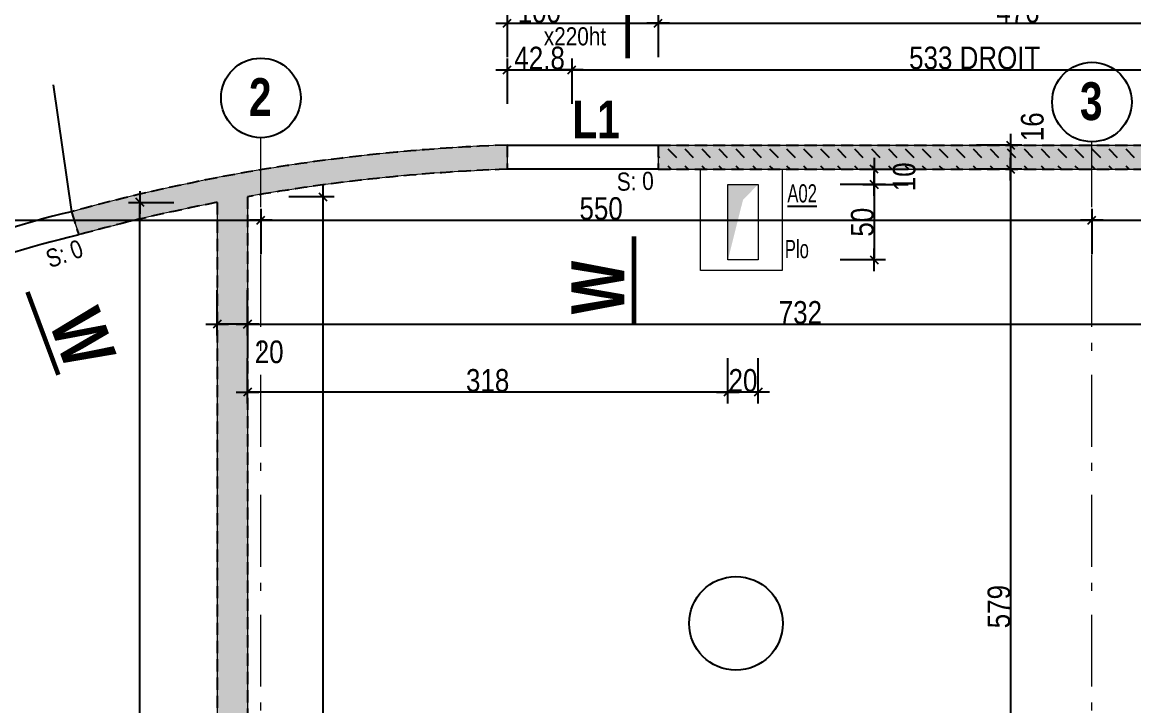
# Model space of a CAD drawing. Header units: centimetres. Extents: x -31 to 9059, y 2319 to 6519.
# Drawn here: x 4304 to 5040, y 5133 to 5586 of the extents above; entities that cross this region are included whole.
import ezdxf
from ezdxf.enums import TextEntityAlignment as Align

# ---------------------------------------------------------------- set-up
doc = ezdxf.new("R2010")
doc.units = ezdxf.units.CM
doc.header["$LTSCALE"] = 12.7
doc.header["$PDMODE"] = 1
doc.header["$PDSIZE"] = -2
doc.linetypes.add('CACHEX2', pattern=[19.05, 12.7, -6.35])
doc.linetypes.add('Style de ligne -6', pattern=[2.08328, 1.25, -0.41656, 0.13886, -0.27786])
for name, color, linetype in [('01_cote_gen', 4, 'Continuous'), ('01_linteaux', 2, 'Continuous'), ('01_murs_sup', 2, 'CACHEX2'), ('01_poch_murs', 253, 'Continuous'), ('01_poch_poteaux', 250, 'Continuous'), ('01_texte', 230, 'Continuous'), ('AA_COTES', 2, 'Continuous')]:
    doc.layers.add(name, color=color, linetype=linetype)
for name, color, linetype, lineweight in [('01_murs_coup', 5, 'Continuous', 60), ('01_résv', 32, 'Continuous', 9), ('B Général', 7, 'Continuous', 5)]:
    doc.layers.add(name, color=color, linetype=linetype, lineweight=lineweight)
doc.styles.add('ARIAL NA', font='ARIALN.TTF')
doc.styles.add('impact', font='impact.ttf')
doc.styles.add('STYLE2', font='ARIALN.TTF')
doc.dimstyles.new('JB50', dxfattribs={"dimscale": 0.1, "dimtxt": 150, "dimasz": 15, "dimexe": 0.1, "dimexo": 0.1, "dimgap": 0.09, "dimtad": 1, "dimdec": 1, "dimdsep": 46, "dimtxsty": 'STYLE2', "dimblk1": 'BOND_G', "dimblk2": 'BOND_D', "dimsah": 1, "dimcen": 1.5, "dimdle": 0.01, "dimse1": 1, "dimse2": 1, "dimclrd": 4, "dimclre": 2, "dimclrt": 6, "dimazin": 2, "dimtfac": 2.333333, "dimtdec": 1, "dimtix": 1, "dimtmove": 2, "dimatfit": 3, "dimldrblk": 'BOND_G', "dimfxl": 1, "dimtolj": 1, "dimtzin": 0, "dimarcsym": 0})
pattern_1 = [(135, (0, -3966.91), (-11.22532, 9e-16), [7.9375, -7.9375])]

# ---------------------------------------------------------------- blocks, each defined once
blk = doc.blocks.new('BOND_G')
at = {"layer": 'AA_COTES', "color": 0}
for p, q in [((0, -5), (0, 15)), ((5, 0), (-5, 0)), ((1.77, 1.77), (-1.77, -1.77))]:
    blk.add_line(p, q, dxfattribs=at)
blk = doc.blocks.new('BOND_D')
at = {"layer": 'AA_COTES', "color": 0}
for p, q in [((0, 5), (0, -15)), ((5, 0), (-5, 0)), ((-1.77, -1.77), (1.77, 1.77))]:
    blk.add_line(p, q, dxfattribs=at)
blk = doc.blocks.new('*D1159')
at = {"layer": '01_cote_gen', "color": 4, "lineweight": -2, "transparency": 16777216}
blk.add_line((4454.46, 5385.86), (5183.46, 5385.86), dxfattribs=at)
at = {"layer": 'Defpoints', "color": 0, "transparency": 16777216}
for p in [(5184.96, 5385.86), (5184.96, 5363.36), (4452.96, 5343.57)]:
    blk.add_point(p, dxfattribs=at)
at = {"layer": '01_cote_gen', "color": 4, "lineweight": -2, "transparency": 16777216, "xscale": 1.5, "yscale": 1.5, "zscale": 1.5, "rotation": 180}
blk.add_blockref('BOND_G', (4452.96, 5385.86), dxfattribs=at)
at = {"layer": '01_cote_gen', "color": 4, "lineweight": -2, "transparency": 16777216, "xscale": 1.5, "yscale": 1.5, "zscale": 1.5}
blk.add_blockref('BOND_D', (5184.96, 5385.86), dxfattribs=at)
at = {"layer": '01_cote_gen', "color": 6, "transparency": 16777216, "insert": (4818.96, 5393.53), "char_height": 15, "attachment_point": 5, "style": 'STYLE2'}
blk.add_mtext('\\A1;732', dxfattribs=at)
blk = doc.blocks.new('*D1160')
at = {"layer": '01_cote_gen', "color": 4, "lineweight": -2, "transparency": 16777216}
blk.add_line((4451.46, 5385.86), (4434.46, 5385.86), dxfattribs=at)
at = {"layer": 'Defpoints', "color": 0, "transparency": 16777216}
for p in [(4432.96, 5385.86), (4432.96, 5338.87), (4452.96, 5338.87)]:
    blk.add_point(p, dxfattribs=at)
at = {"layer": '01_cote_gen', "color": 4, "lineweight": -2, "transparency": 16777216, "xscale": 1.5, "yscale": 1.5, "zscale": 1.5, "rotation": 180}
blk.add_blockref('BOND_D', (4432.96, 5385.86), dxfattribs=at)
at = {"layer": '01_cote_gen', "color": 4, "lineweight": -2, "transparency": 16777216, "xscale": 1.5, "yscale": 1.5, "zscale": 1.5}
blk.add_blockref('BOND_G', (4452.96, 5385.86), dxfattribs=at)
at = {"layer": '01_cote_gen', "color": 6, "transparency": 16777216, "insert": (4467.35, 5367.43), "char_height": 15, "attachment_point": 5, "style": 'STYLE2'}
blk.add_mtext('\\A1;20', dxfattribs=at)
blk = doc.blocks.new('*D1263')
at = {"layer": '01_cote_gen', "color": 4, "lineweight": -2, "transparency": 16777216}
blk.add_line((4958.1, 5486.88), (4958.1, 4910.89), dxfattribs=at)
at = {"layer": 'Defpoints', "color": 0, "transparency": 16777216}
for p in [(4928.97, 5488.38), (4928.97, 4909.39), (4958.1, 4909.39)]:
    blk.add_point(p, dxfattribs=at)
at = {"layer": '01_cote_gen', "color": 4, "lineweight": -2, "transparency": 16777216, "xscale": 1.5, "yscale": 1.5, "zscale": 1.5}
for name, p, rotation in [('BOND_G', (4958.1, 5488.38), 90), ('BOND_D', (4958.1, 4909.39), 270)]:
    blk.add_blockref(name, p, dxfattribs=dict(at, rotation=rotation))
at = {"layer": '01_cote_gen', "color": 6, "transparency": 16777216, "insert": (4950.43, 5198.88), "char_height": 15, "attachment_point": 5, "rotation": 90, "style": 'STYLE2'}
blk.add_mtext('\\A1;579', dxfattribs=at)
blk = doc.blocks.new('*D1264')
at = {"layer": '01_cote_gen', "color": 4, "lineweight": -2, "transparency": 16777216}
blk.add_line((4958.1, 5502.88), (4958.1, 5489.88), dxfattribs=at)
at = {"layer": 'Defpoints', "color": 0, "transparency": 16777216}
for p in [(4994.24, 5504.38), (4958.1, 5488.38), (4994.24, 5488.38)]:
    blk.add_point(p, dxfattribs=at)
at = {"layer": '01_cote_gen', "color": 4, "lineweight": -2, "transparency": 16777216, "xscale": 1.5, "yscale": 1.5, "zscale": 1.5}
for name, p, rotation in [('BOND_G', (4958.1, 5504.38), 90), ('BOND_D', (4958.1, 5488.38), 270)]:
    blk.add_blockref(name, p, dxfattribs=dict(at, rotation=rotation))
at = {"layer": '01_cote_gen', "color": 6, "transparency": 16777216, "insert": (4972.53, 5516.51), "char_height": 15, "attachment_point": 5, "rotation": 90, "style": 'STYLE2'}
blk.add_mtext('\\A1;16', dxfattribs=at)
blk = doc.blocks.new('*D1288')
at = {"layer": '01_cote_gen', "color": 4, "lineweight": -2, "transparency": 16777216}
blk.add_line((4502.89, 5468.71), (4502.89, 4644.94), dxfattribs=at)
at = {"layer": 'Defpoints', "color": 0, "transparency": 16777216}
for p in [(4452.96, 5470.21), (4498.91, 4643.44), (4502.89, 4643.44)]:
    blk.add_point(p, dxfattribs=at)
at = {"layer": '01_cote_gen', "color": 4, "lineweight": -2, "transparency": 16777216, "xscale": 1.5, "yscale": 1.5, "zscale": 1.5}
for name, p, rotation in [('BOND_G', (4502.89, 5470.21), 90), ('BOND_D', (4502.89, 4643.44), 270)]:
    blk.add_blockref(name, p, dxfattribs=dict(at, rotation=rotation))
at = {"layer": '01_cote_gen', "color": 6, "transparency": 16777216, "insert": (4495.22, 5056.83), "char_height": 15, "attachment_point": 5, "rotation": 90, "style": 'STYLE2'}
blk.add_mtext('\\A1;826.8', dxfattribs=at)
blk = doc.blocks.new('*D1375')
at = {"layer": '01_cote_gen', "color": 4, "lineweight": -2, "transparency": 16777216}
for p, q in [((4051.21, 5398.73), (4081.85, 5342.15)), ((4667.76, 4260.41), (4082.57, 5340.83))]:
    blk.add_line(p, q, dxfattribs=at)
at = {"layer": 'Defpoints', "color": 0, "transparency": 16777216}
for p in [(4082.57, 5340.83), (4667.76, 4260.41)]:
    blk.add_point(p, dxfattribs=at)
at = {"layer": '01_cote_gen', "color": 4, "lineweight": -2, "transparency": 16777216, "xscale": 1.5, "yscale": 1.5, "zscale": 1.5, "rotation": 298.4413128251583}
blk.add_blockref('BOND_D', (4082.57, 5340.83), dxfattribs=at)
at = {"layer": '01_cote_gen', "color": 6, "transparency": 16777216, "insert": (4072.92, 5374.75), "char_height": 15, "attachment_point": 5, "rotation": 298.44131, "style": 'STYLE2'}
blk.add_mtext('\\A1;R1228.7', dxfattribs=at)
blk = doc.blocks.new('*D1376')
at = {"layer": '01_cote_gen', "color": 4, "lineweight": -2, "transparency": 16777216}
for p, q in [((4089.7, 5436.6), (4118.08, 5378.86)), ((4667.76, 4260.41), (4118.74, 5377.51))]:
    blk.add_line(p, q, dxfattribs=at)
at = {"layer": 'Defpoints', "color": 0, "transparency": 16777216}
for p in [(4118.74, 5377.51), (4667.76, 4260.41)]:
    blk.add_point(p, dxfattribs=at)
at = {"layer": '01_cote_gen', "color": 4, "lineweight": -2, "transparency": 16777216, "xscale": 1.5, "yscale": 1.5, "zscale": 1.5, "rotation": 296.1726610653678}
blk.add_blockref('BOND_D', (4118.74, 5377.51), dxfattribs=at)
at = {"layer": '01_cote_gen', "color": 6, "transparency": 16777216, "insert": (4110.32, 5411.73), "char_height": 15, "attachment_point": 5, "rotation": 296.17266, "style": 'STYLE2'}
blk.add_mtext('\\A1;R1244.7', dxfattribs=at)
blk = doc.blocks.new('*D1378')
at = {"layer": '01_cote_gen', "color": 4, "lineweight": -2, "transparency": 16777216}
blk.add_line((4669.26, 5554.23), (5199.46, 5554.23), dxfattribs=at)
at = {"layer": 'Defpoints', "color": 0, "transparency": 16777216}
for p in [(5200.96, 5554.23), (4667.76, 5526.53), (5200.96, 5504.38)]:
    blk.add_point(p, dxfattribs=at)
at = {"layer": '01_cote_gen', "color": 4, "lineweight": -2, "transparency": 16777216, "xscale": 1.5, "yscale": 1.5, "zscale": 1.5, "rotation": 180}
blk.add_blockref('BOND_G', (4667.76, 5554.23), dxfattribs=at)
at = {"layer": '01_cote_gen', "color": 4, "lineweight": -2, "transparency": 16777216, "xscale": 1.5, "yscale": 1.5, "zscale": 1.5}
blk.add_blockref('BOND_D', (5200.96, 5554.23), dxfattribs=at)
at = {"layer": '01_cote_gen', "color": 6, "transparency": 16777216, "insert": (4934.36, 5562), "char_height": 15, "attachment_point": 5, "style": 'STYLE2'}
blk.add_mtext('\\A1;533 DROIT', dxfattribs=at)
blk = doc.blocks.new('*D1379')
at = {"layer": '01_cote_gen', "color": 4, "lineweight": -2, "transparency": 16777216}
blk.add_line((4726.42, 5585.13), (5199.46, 5585.13), dxfattribs=at)
at = {"layer": 'Defpoints', "color": 0, "transparency": 16777216}
for p in [(5200.96, 5585.13), (4724.92, 5504.38), (5200.96, 5504.38)]:
    blk.add_point(p, dxfattribs=at)
at = {"layer": '01_cote_gen', "color": 4, "lineweight": -2, "transparency": 16777216, "xscale": 1.5, "yscale": 1.5, "zscale": 1.5, "rotation": 180}
blk.add_blockref('BOND_G', (4724.92, 5585.13), dxfattribs=at)
at = {"layer": '01_cote_gen', "color": 4, "lineweight": -2, "transparency": 16777216, "xscale": 1.5, "yscale": 1.5, "zscale": 1.5}
blk.add_blockref('BOND_D', (5200.96, 5585.13), dxfattribs=at)
at = {"layer": '01_cote_gen', "color": 6, "transparency": 16777216, "insert": (4962.94, 5592.79), "char_height": 15, "attachment_point": 5, "style": 'STYLE2'}
blk.add_mtext('\\A1;476', dxfattribs=at)
blk = doc.blocks.new('*D1380')
at = {"layer": '01_cote_gen', "color": 4, "lineweight": -2, "transparency": 16777216}
blk.add_line((4626.42, 5585.13), (4723.42, 5585.13), dxfattribs=at)
at = {"layer": 'Defpoints', "color": 0, "transparency": 16777216}
for p in [(4724.92, 5585.13), (4624.92, 5504.39), (4724.92, 5504.38)]:
    blk.add_point(p, dxfattribs=at)
at = {"layer": '01_cote_gen', "color": 4, "lineweight": -2, "transparency": 16777216, "xscale": 1.5, "yscale": 1.5, "zscale": 1.5, "rotation": 180}
blk.add_blockref('BOND_G', (4624.92, 5585.13), dxfattribs=at)
at = {"layer": '01_cote_gen', "color": 4, "lineweight": -2, "transparency": 16777216, "xscale": 1.5, "yscale": 1.5, "zscale": 1.5}
blk.add_blockref('BOND_D', (4724.92, 5585.13), dxfattribs=at)
at = {"layer": '01_cote_gen', "color": 6, "transparency": 16777216, "insert": (4646.18, 5592.79), "char_height": 15, "attachment_point": 5, "style": 'STYLE2'}
blk.add_mtext('\\A1;100', dxfattribs=at)
blk = doc.blocks.new('*D1383')
at = {"layer": '01_cote_gen', "color": 4, "lineweight": -2, "transparency": 16777216}
blk.add_line((4626.42, 5554.23), (4666.26, 5554.23), dxfattribs=at)
at = {"layer": 'Defpoints', "color": 0, "transparency": 16777216}
for p in [(4667.76, 5554.23), (4667.76, 5546.73), (4624.92, 5504.39)]:
    blk.add_point(p, dxfattribs=at)
at = {"layer": '01_cote_gen', "color": 4, "lineweight": -2, "transparency": 16777216, "xscale": 1.5, "yscale": 1.5, "zscale": 1.5, "rotation": 180}
blk.add_blockref('BOND_G', (4624.92, 5554.23), dxfattribs=at)
at = {"layer": '01_cote_gen', "color": 4, "lineweight": -2, "transparency": 16777216, "xscale": 1.5, "yscale": 1.5, "zscale": 1.5}
blk.add_blockref('BOND_D', (4667.76, 5554.23), dxfattribs=at)
at = {"layer": '01_cote_gen', "color": 6, "transparency": 16777216, "insert": (4646.34, 5561.9), "char_height": 15, "attachment_point": 5, "style": 'STYLE2'}
blk.add_mtext('\\A1;42.8', dxfattribs=at)
blk = doc.blocks.new('*D1627')
at = {"layer": '01_cote_gen', "color": 4, "lineweight": -2, "transparency": 16777216}
blk.add_line((4381.87, 4626.94), (4381.87, 5464.99), dxfattribs=at)
at = {"layer": 'Defpoints', "color": 0, "transparency": 16777216}
for p in [(4381.87, 5466.49), (4404.37, 5466.49), (4404.37, 4625.44)]:
    blk.add_point(p, dxfattribs=at)
at = {"layer": '01_cote_gen', "color": 4, "lineweight": -2, "transparency": 16777216, "xscale": 1.5, "yscale": 1.5, "zscale": 1.5}
for name, p, rotation in [('BOND_D', (4381.87, 5466.49), 90), ('BOND_G', (4381.87, 4625.44), 270)]:
    blk.add_blockref(name, p, dxfattribs=dict(at, rotation=rotation))
at = {"layer": '01_cote_gen', "color": 6, "transparency": 16777216, "insert": (4374.2, 5045.96), "char_height": 15, "attachment_point": 5, "rotation": 90, "style": 'STYLE2'}
blk.add_mtext('\\A1;841.1', dxfattribs=at)
blk = doc.blocks.new('*D2043')
at = {"layer": '01_poch_poteaux', "color": 4, "lineweight": -2, "transparency": 16777216}
blk.add_line((5013.42, 5454.61), (5619.51, 5454.61), dxfattribs=at)
at = {"layer": 'Defpoints', "color": 0, "transparency": 16777216}
for p in [(5621.01, 5454.61), (5011.92, 5442.4), (5621.01, 5413.37)]:
    blk.add_point(p, dxfattribs=at)
at = {"layer": '01_poch_poteaux', "color": 4, "lineweight": -2, "transparency": 16777216, "xscale": 1.5, "yscale": 1.5, "zscale": 1.5, "rotation": 180}
blk.add_blockref('BOND_G', (5011.92, 5454.61), dxfattribs=at)
at = {"layer": '01_poch_poteaux', "color": 4, "lineweight": -2, "transparency": 16777216, "xscale": 1.5, "yscale": 1.5, "zscale": 1.5}
blk.add_blockref('BOND_D', (5621.01, 5454.61), dxfattribs=at)
at = {"layer": '01_poch_poteaux', "color": 6, "transparency": 16777216, "insert": (5316.46, 5462.28), "char_height": 15, "attachment_point": 5, "style": 'STYLE2'}
blk.add_mtext('\\A1;609.1', dxfattribs=at)
blk = doc.blocks.new('*D2044')
at = {"layer": '01_poch_poteaux', "color": 4, "lineweight": -2, "transparency": 16777216}
blk.add_line((4463.4, 5454.61), (5010.42, 5454.61), dxfattribs=at)
at = {"layer": 'Defpoints', "color": 0, "transparency": 16777216}
for p in [(5011.92, 5454.61), (4461.9, 5446.59), (5011.92, 5432.11)]:
    blk.add_point(p, dxfattribs=at)
at = {"layer": '01_poch_poteaux', "color": 4, "lineweight": -2, "transparency": 16777216, "xscale": 1.5, "yscale": 1.5, "zscale": 1.5, "rotation": 180}
blk.add_blockref('BOND_G', (4461.9, 5454.61), dxfattribs=at)
at = {"layer": '01_poch_poteaux', "color": 4, "lineweight": -2, "transparency": 16777216, "xscale": 1.5, "yscale": 1.5, "zscale": 1.5}
blk.add_blockref('BOND_D', (5011.92, 5454.61), dxfattribs=at)
at = {"layer": '01_poch_poteaux', "color": 6, "transparency": 16777216, "insert": (4687.09, 5462.28), "char_height": 15, "attachment_point": 5, "style": 'STYLE2'}
blk.add_mtext('\\A1;550', dxfattribs=at)
blk = doc.blocks.new('*D2045')
at = {"layer": '01_poch_poteaux', "color": 4, "lineweight": -2, "transparency": 16777216}
blk.add_line((3843.4, 5454.61), (4460.4, 5454.61), dxfattribs=at)
at = {"layer": 'Defpoints', "color": 0, "transparency": 16777216}
for p in [(4461.9, 5454.61), (3841.9, 5446), (4461.9, 5438.84)]:
    blk.add_point(p, dxfattribs=at)
at = {"layer": '01_poch_poteaux', "color": 4, "lineweight": -2, "transparency": 16777216, "xscale": 1.5, "yscale": 1.5, "zscale": 1.5, "rotation": 180}
blk.add_blockref('BOND_G', (3841.9, 5454.61), dxfattribs=at)
at = {"layer": '01_poch_poteaux', "color": 4, "lineweight": -2, "transparency": 16777216, "xscale": 1.5, "yscale": 1.5, "zscale": 1.5}
blk.add_blockref('BOND_D', (4461.9, 5454.61), dxfattribs=at)
at = {"layer": '01_poch_poteaux', "color": 6, "transparency": 16777216, "insert": (4151.9, 5462.28), "char_height": 15, "attachment_point": 5, "style": 'STYLE2'}
blk.add_mtext('\\A1;620', dxfattribs=at)
blk = doc.blocks.new('*D2046')
at = {"layer": '01_cote_gen', "color": 4, "lineweight": -2, "transparency": 16777216}
blk.add_line((4789.47, 5340.86), (4772.47, 5340.86), dxfattribs=at)
at = {"layer": 'Defpoints', "color": 0, "transparency": 16777216}
for p in [(4770.97, 5428.34), (4790.97, 5428.34), (4770.97, 5340.86)]:
    blk.add_point(p, dxfattribs=at)
at = {"layer": '01_cote_gen', "color": 4, "lineweight": -2, "transparency": 16777216, "xscale": 1.5, "yscale": 1.5, "zscale": 1.5, "rotation": 180}
blk.add_blockref('BOND_D', (4770.97, 5340.86), dxfattribs=at)
at = {"layer": '01_cote_gen', "color": 4, "lineweight": -2, "transparency": 16777216, "xscale": 1.5, "yscale": 1.5, "zscale": 1.5}
blk.add_blockref('BOND_G', (4790.97, 5340.86), dxfattribs=at)
at = {"layer": '01_cote_gen', "color": 6, "transparency": 16777216, "insert": (4780.97, 5348.53), "char_height": 15, "attachment_point": 5, "style": 'STYLE2'}
blk.add_mtext('\\A1;20', dxfattribs=at)
blk = doc.blocks.new('*D2047')
at = {"layer": '01_cote_gen', "color": 4, "lineweight": -2, "transparency": 16777216}
blk.add_line((4769.47, 5340.86), (4454.46, 5340.86), dxfattribs=at)
at = {"layer": 'Defpoints', "color": 0, "transparency": 16777216}
for p in [(4452.96, 5428.24), (4770.97, 5428.34), (4452.96, 5340.86)]:
    blk.add_point(p, dxfattribs=at)
at = {"layer": '01_cote_gen', "color": 4, "lineweight": -2, "transparency": 16777216, "xscale": 1.5, "yscale": 1.5, "zscale": 1.5, "rotation": 180}
blk.add_blockref('BOND_D', (4452.96, 5340.86), dxfattribs=at)
at = {"layer": '01_cote_gen', "color": 4, "lineweight": -2, "transparency": 16777216, "xscale": 1.5, "yscale": 1.5, "zscale": 1.5}
blk.add_blockref('BOND_G', (4770.97, 5340.86), dxfattribs=at)
at = {"layer": '01_cote_gen', "color": 6, "transparency": 16777216, "insert": (4611.97, 5348.53), "char_height": 15, "attachment_point": 5, "style": 'STYLE2'}
blk.add_mtext('\\A1;318', dxfattribs=at)
blk = doc.blocks.new('*D2048')
at = {"layer": '01_cote_gen', "color": 4, "lineweight": -2, "transparency": 16777216}
blk.add_line((4867.69, 5479.84), (4867.69, 5486.88), dxfattribs=at)
at = {"layer": 'Defpoints', "color": 0, "transparency": 16777216}
for p in [(4790.97, 5488.38), (4867.69, 5488.38), (4790.97, 5478.34)]:
    blk.add_point(p, dxfattribs=at)
at = {"layer": '01_cote_gen', "color": 4, "lineweight": -2, "transparency": 16777216, "xscale": 1.5, "yscale": 1.5, "zscale": 1.5}
for name, p, rotation in [('BOND_D', (4867.69, 5488.38), 90), ('BOND_G', (4867.69, 5478.34), 270)]:
    blk.add_blockref(name, p, dxfattribs=dict(at, rotation=rotation))
at = {"layer": '01_cote_gen', "color": 6, "transparency": 16777216, "insert": (4887.7, 5483.36), "char_height": 15, "attachment_point": 5, "rotation": 90, "style": 'STYLE2'}
blk.add_mtext('\\A1;10', dxfattribs=at)
blk = doc.blocks.new('*D2049')
at = {"layer": '01_cote_gen', "color": 4, "lineweight": -2, "transparency": 16777216}
blk.add_line((4867.69, 5476.84), (4867.69, 5429.84), dxfattribs=at)
at = {"layer": 'Defpoints', "color": 0, "transparency": 16777216}
for p in [(4790.97, 5478.34), (4790.97, 5428.34), (4867.69, 5428.34)]:
    blk.add_point(p, dxfattribs=at)
at = {"layer": '01_cote_gen', "color": 4, "lineweight": -2, "transparency": 16777216, "xscale": 1.5, "yscale": 1.5, "zscale": 1.5}
for name, p, rotation in [('BOND_G', (4867.69, 5478.34), 90), ('BOND_D', (4867.69, 5428.34), 270)]:
    blk.add_blockref(name, p, dxfattribs=dict(at, rotation=rotation))
at = {"layer": '01_cote_gen', "color": 6, "transparency": 16777216, "insert": (4860.02, 5453.34), "char_height": 15, "attachment_point": 5, "rotation": 90, "style": 'STYLE2'}
blk.add_mtext('\\A1;50', dxfattribs=at)

msp = doc.modelspace()

# ---------------------------------------------------------------- hatches: boundary and pattern name
at = {"layer": '01_linteaux'}
h = msp.add_hatch(dxfattribs=at)
h.set_pattern_fill('DASH', color=256, scale=2.5, angle=135)
h.set_pattern_definition(pattern_1)
h.paths.add_polyline_path([(4624.52, 5488.37), (4624.52, 5495.43), (4624.37, 5504.38, 0.058708), (4336.43, 5460.22), (4341.31, 5444.97, -0.019162), (4432.96, 5466.49), (4432.96, 4625.44), (4641.96, 4625.44), (4641.96, 4300.39), (4400.96, 4300.39), (4400.96, 4282.39), (4659.96, 4282.39), (4659.96, 4330.39), (4834.96, 4330.39), (4834.96, 4533.39), (4999.96, 4533.39), (4999.96, 4330.39), (5019.96, 4330.39), (5019.96, 4555.39), (4999.96, 4555.39), (4999.96, 4549.39), (4659.96, 4549.39), (4659.96, 4889.39), (4999.96, 4889.39), (4999.96, 4688.39), (5034.96, 4688.39), (5034.96, 4708.39), (5019.96, 4708.39), (5019.96, 4909.39), (4641.96, 4909.39), (4641.96, 4643.44), (4452.96, 4643.44), (4452.96, 5470.21, -0.035144)])
h.paths.add_polyline_path([(4732.96, 4529.39), (4732.96, 4350.39), (4659.96, 4350.39), (4659.96, 4529.39)], flags=16)
h.paths.add_polyline_path([(4814.96, 4529.39), (4814.96, 4350.39), (4750.96, 4350.39), (4750.96, 4529.39)], flags=16)
h = msp.add_hatch(dxfattribs=at)
h.set_pattern_fill('DASH', color=256, scale=2.5, angle=135)
h.set_pattern_definition(pattern_1)
h.paths.add_polyline_path([(5200.96, 5504.38), (4724.92, 5504.38), (4724.92, 5488.38), (5184.96, 5488.38), (5184.96, 5444.37), (5200.96, 5444.37)])
at = {"layer": '01_poch_murs'}
h = msp.add_hatch(color=256, dxfattribs=at)
h.dxf.hatch_style = 1
h.paths.add_polyline_path([(4624.52, 5488.37), (4624.52, 5495.43), (4624.37, 5504.38, 0.058708), (4336.43, 5460.22), (4341.31, 5444.97, -0.019162), (4432.96, 5466.49), (4432.96, 5045.44), (4452.96, 5045.44), (4452.96, 5470.21, -0.035144)])
h.paths.add_polyline_path([(5200.96, 5504.38), (4724.92, 5504.38), (4724.92, 5488.38), (5184.96, 5488.38), (5184.96, 5444.37), (5200.96, 5444.37)])

# ---------------------------------------------------------------- linework, layer by layer
at = {"layer": '01_cote_gen'}
msp.add_line((4324.37, 5544.36), (4336.43, 5460.22), dxfattribs=at)
at = {"layer": '01_linteaux'}
for p, q in [((4624.37, 5504.38), (4724.92, 5504.38)), ((4724.92, 5488.38), (4624.92, 5488.39))]:
    msp.add_line(p, q, dxfattribs=at)
for centre, radius, start, end in [((4477.98, 4853.66), 622.87, 103.13524, 112.34389), ((4487.86, 4822.76), 639.24, 103.2534, 112.22574)]:
    msp.add_arc(centre, radius, start, end, dxfattribs=at)
at = {"layer": '01_murs_coup', "linetype": 'Continuous', "lineweight": 18}
for p, q in [((4624.92, 5504.39), (4624.92, 5488.39)), ((4724.92, 5504.38), (4724.92, 5488.38)), ((4724.92, 5504.38), (5200.96, 5504.38)), ((4724.92, 5488.38), (5184.96, 5488.38)), ((4432.96, 5466.49), (4432.96, 4625.44)), ((4452.96, 5470.21), (4452.96, 4643.44)), ((4336.43, 5460.22), (4341.31, 5444.97))]:
    msp.add_line(p, q, dxfattribs=at)
for radius, start, end in [(1244.73, 91.97223, 105.4374), (1228.73, 91.99793, 100.06764), (1228.73, 101.01627, 105.40741)]:
    msp.add_arc((4667.76, 4260.41), radius, start, end, dxfattribs=at)
at = {"layer": '01_murs_sup', "ltscale": 0.05}
for p, q in [((4624.92, 5504.39), (4624.92, 5488.39)), ((4724.92, 5504.38), (4724.92, 5488.38)), ((4724.92, 5504.38), (5200.96, 5504.38)), ((4724.92, 5488.38), (5184.96, 5488.38)), ((4432.96, 5466.49), (4432.96, 4625.44)), ((4452.96, 5470.21), (4452.96, 4643.44)), ((4336.43, 5460.22), (4341.31, 5444.97))]:
    msp.add_line(p, q, dxfattribs=at)
for radius, start, end in [(1244.73, 91.97223, 105.4374), (1228.73, 91.99793, 100.06764), (1228.73, 101.01627, 105.40741)]:
    msp.add_arc((4667.76, 4260.41), radius, start, end, dxfattribs=at)
at = {"layer": '01_résv', "linetype": 'Continuous', "lineweight": 13}
for p, q in [((4752.91, 5421.38), (4752.91, 5488.38)), ((4752.91, 5421.38), (4752.91, 5488.38)), ((4806.96, 5488.38), (4806.96, 5421.38)), ((4806.96, 5488.38), (4806.96, 5421.38)), ((4806.96, 5421.38), (4752.91, 5421.38))]:
    msp.add_line(p, q, dxfattribs=at)
at = {"layer": '01_résv'}
for p, q in [((4770.97, 5478.34), (4790.97, 5478.34)), ((4770.97, 5428.34), (4770.97, 5478.34)), ((4790.97, 5478.34), (4790.97, 5428.34)), ((4790.97, 5428.34), (4770.97, 5428.34))]:
    msp.add_line(p, q, dxfattribs=at)
for points in [[(4770.97, 5428.34), (4770.97, 5478.34), (4780.98, 5468.15)], [(4770.97, 5478.34), (4790.97, 5478.34), (4780.98, 5468.15)]]:
    msp.add_solid(points, dxfattribs=at)
at = {"layer": '01_texte', "const_width": 3}
for points in [[(4704.58, 5561.85), (4704.58, 5623.08)], [(4708.79, 5385.51), (4708.79, 5444.01)], [(4327.85, 5352.32), (4307.41, 5407.14)]]:
    msp.add_lwpolyline(points, dxfattribs=at)
at = {"layer": '01_texte'}
for centre, radius in [((4461.9, 5535.59), 26.34), ((5011.92, 5532.9), 26.34), ((4776.3, 5187.76), 30.98)]:
    msp.add_circle(centre, radius, dxfattribs=at)
at = {"layer": 'B Général', "color": 1, "linetype": 'Style de ligne -6', "lineweight": 13, "ltscale": 3}
for p, q in [((4461.9, 2447.23), (4461.9, 5509.25)), ((5011.92, 2447.23), (5011.92, 5506.56))]:
    msp.add_line(p, q, dxfattribs=at)

# ---------------------------------------------------------------- texts
at = {"layer": '01_texte', "style": 'ARIAL NA'}
msp.add_text('x220ht', height=12, dxfattribs=at).set_placement((4649.12, 5570.38))
at = {"layer": '01_texte', "style": 'impact'}
msp.add_text('L1', height=25, dxfattribs=at).set_placement((4683.71, 5501.37), align=Align.BOTTOM_CENTER)
at = {"layer": '01_texte', "style": 'ARIAL NA'}
for rotation, p in [(1.7334, (4697.63, 5474.07)), (19.37379, (4322.28, 5422.84))]:
    msp.add_text('S: 0', height=12, rotation=rotation, dxfattribs=at).set_placement(p)
at = {"layer": '01_texte', "style": 'STYLE2', "width": 0.8}
for s, p in [('%%UA02', (4810.33, 5466.43)), ('Plo', (4808.69, 5429.58))]:
    msp.add_text(s, height=12, dxfattribs=at).set_placement(p)
at = {"layer": '01_texte', "style": 'impact'}
for rotation, p in [(90, (4712.86, 5410.09)), (290.44166, (4317.6, 5366.82))]:
    msp.add_text('W', height=35, rotation=rotation, dxfattribs=at).set_placement(p, align=Align.BOTTOM_CENTER)
at = {"layer": '01_texte', "char_height": 25, "attachment_point": 1, "rotation": 0, "line_spacing_factor": 0.895453, "style": 'impact'}
for s, insert in [('2', (4453.98, 5548.68)), ('3', (5004, 5545.99))]:
    msp.add_mtext(s, dxfattribs=dict(at, insert=insert))

# ---------------------------------------------------------------- dimensions: what is measured, and where the dimension line sits
at = {"layer": '01_cote_gen'}
for base, p1, p2, picture, middle in [((4724.92, 5585.13), (4624.92, 5504.39), (4724.92, 5504.38), '*D1380', (4646.18, 5592.79)), ((4432.96, 5385.86), (4452.96, 5338.87), (4432.96, 5338.87), '*D1160', (4467.35, 5367.43))]:
    dim = msp.add_linear_dim(base=base, p1=p1, p2=p2, dimstyle='JB50', dxfattribs=at)
    dim.commit()
    dim.dimension.update_dxf_attribs({"geometry": picture, "text_midpoint": middle, "dimtype": 160})
dim = msp.add_aligned_dim(p1=(4724.92, 5504.38), p2=(5200.96, 5504.38), distance=80.75, dimstyle='JB50', dxfattribs=at)
dim.commit()
dim.dimension.update_dxf_attribs({"geometry": '*D1379', "text_midpoint": (4962.94, 5592.79)})
dim = msp.add_linear_dim(base=(5200.96, 5554.23), p1=(4667.76, 5526.53), p2=(5200.96, 5504.38), text='533 DROIT', dimstyle='JB50', dxfattribs=at)
dim.commit()
dim.dimension.update_dxf_attribs({"geometry": '*D1378', "text_midpoint": (4934.36, 5562)})
for base, p1, p2, picture, middle in [((4667.76, 5554.23), (4624.92, 5504.39), (4667.76, 5546.73), '*D1383', (4646.34, 5561.9)), ((4452.96, 5340.86), (4770.97, 5428.34), (4452.96, 5428.24), '*D2047', (4611.97, 5348.53)), ((4770.97, 5340.86), (4790.97, 5428.34), (4770.97, 5428.34), '*D2046', (4780.97, 5348.53)), ((5184.96, 5385.86), (4452.96, 5343.57), (5184.96, 5363.36), '*D1159', (4818.96, 5393.53))]:
    dim = msp.add_linear_dim(base=base, p1=p1, p2=p2, dimstyle='JB50', dxfattribs=at)
    dim.commit()
    dim.dimension.update_dxf_attribs({"geometry": picture, "text_midpoint": middle})
for base, p1, p2, picture, middle in [((4958.1, 5488.38), (4994.24, 5504.38), (4994.24, 5488.38), '*D1264', (4972.53, 5516.51)), ((4867.69, 5488.38), (4790.97, 5478.34), (4790.97, 5488.38), '*D2048', (4887.7, 5483.36))]:
    dim = msp.add_linear_dim(base=base, p1=p1, p2=p2, angle=90, dimstyle='JB50', dxfattribs=at)
    dim.commit()
    dim.dimension.update_dxf_attribs({"geometry": picture, "text_midpoint": middle, "dimtype": 160})
for base, p1, p2, picture, middle in [((4958.1, 4909.39), (4928.97, 5488.38), (4928.97, 4909.39), '*D1263', (4950.43, 5198.88)), ((4867.69, 5428.34), (4790.97, 5478.34), (4790.97, 5428.34), '*D2049', (4860.02, 5453.34)), ((4381.8698, 5466.4905), (4404.3698, 4625.4377), (4404.3698, 5466.4905), '*D1627', (4374.2022, 5045.9641)), ((4502.89, 4643.44), (4452.96, 5470.21), (4498.91, 4643.44), '*D1288', (4495.22, 5056.83))]:
    dim = msp.add_linear_dim(base=base, p1=p1, p2=p2, angle=90, dimstyle='JB50', dxfattribs=at)
    dim.commit()
    dim.dimension.update_dxf_attribs({"geometry": picture, "text_midpoint": middle})
for mpoint, picture, middle in [((4118.74, 5377.51), '*D1376', (4110.32, 5411.73)), ((4082.57, 5340.83), '*D1375', (4072.92, 5374.75))]:
    dim = msp.add_radius_dim(center=(4667.76, 4260.41), mpoint=mpoint, dimstyle='JB50', dxfattribs=at)
    dim.commit()
    dim.dimension.update_dxf_attribs({"geometry": picture, "text_midpoint": middle})
at = {"layer": '01_poch_poteaux'}
for base, p1, p2, picture, middle in [((4461.9, 5454.61), (3841.9, 5446), (4461.9, 5438.84), '*D2045', (4151.9, 5462.28)), ((5621.01, 5454.61), (5011.92, 5442.4), (5621.01, 5413.37), '*D2043', (5316.46, 5462.28))]:
    dim = msp.add_linear_dim(base=base, p1=p1, p2=p2, dimstyle='JB50', dxfattribs=at)
    dim.commit()
    dim.dimension.update_dxf_attribs({"geometry": picture, "text_midpoint": middle})
dim = msp.add_linear_dim(base=(5011.92, 5454.61), p1=(4461.9, 5446.59), p2=(5011.92, 5432.11), dimstyle='JB50', dxfattribs=at)
dim.commit()
dim.dimension.update_dxf_attribs({"geometry": '*D2044', "text_midpoint": (4687.09, 5462.28), "dimtype": 160})

doc.saveas('drawing.dxf')
